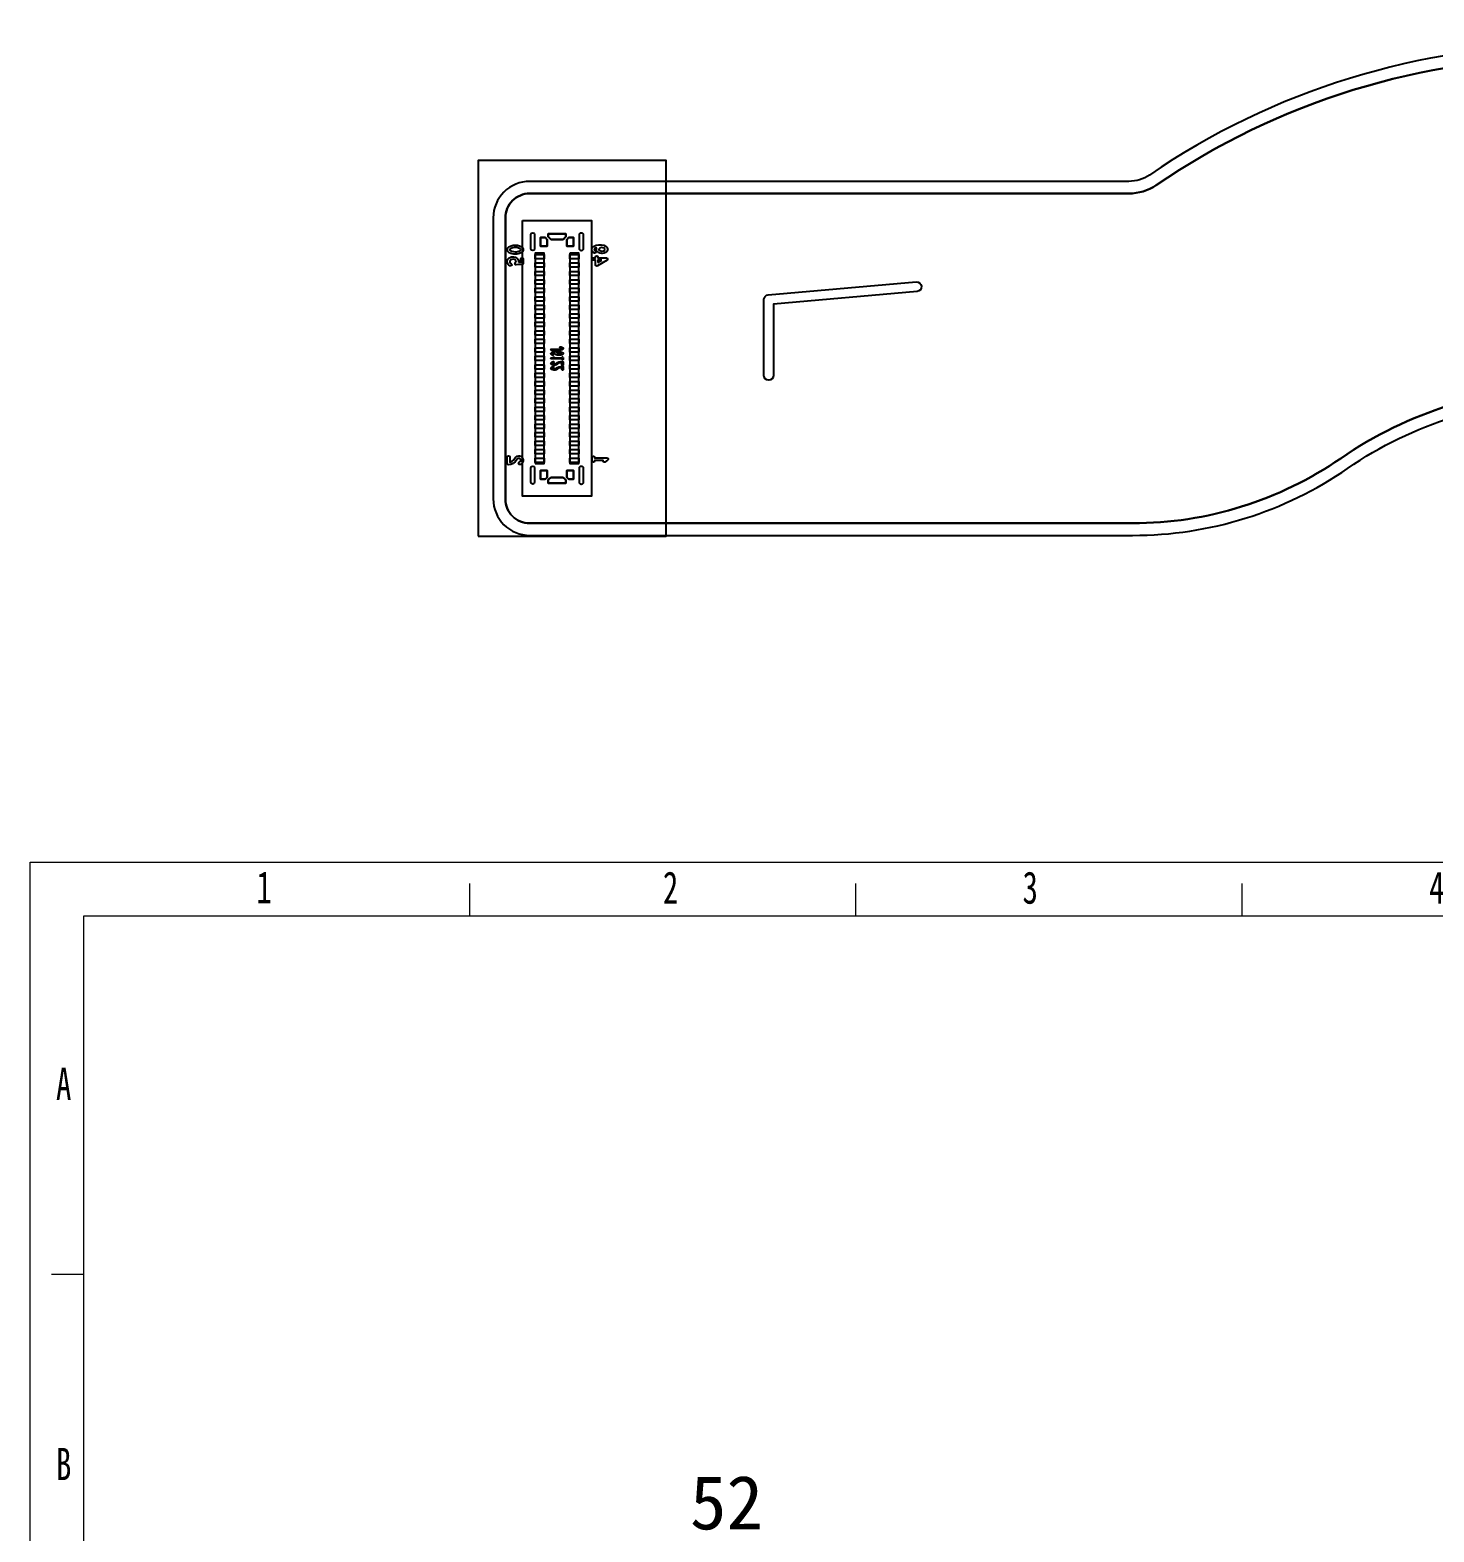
# Model space of a CAD drawing. Header units: millimetres. Extents: x 121 to 715, y 164 to 739.
# Drawn here: x 120.8 to 381.7, y 459.8 to 739 of the extents above; entities that cross this region are included whole.
import ezdxf

# ---------------------------------------------------------------- set-up
doc = ezdxf.new("R2010")
doc.units = ezdxf.units.MM
for name, color, linetype in [('00点位图', 100, 'Continuous'), ('c_layer1', 2, 'Continuous'), ('gbr-dxf_layer0', 7, 'Continuous'), ('gbr-outline-dxf_layer1', 2, 'Continuous'), ('outline_layer0', 1, 'Continuous'), ('设计图框', 120, 'Continuous')]:
    doc.layers.add(name, color=color, linetype=linetype)
doc.layers.add('標示線', color=3, linetype='Continuous', lineweight=0)
doc.styles.add('SLDTEXTSTYLE1', font='TXT', dxfattribs={"width": 0.7})
doc.styles.get("Standard").update_dxf_attribs({"font": ''})
doc.styles.get('Standard').set_extended_font_data('SimSun')

# ---------------------------------------------------------------- blocks, each defined once
blk = doc.blocks.new('YHD点位图')
at = {"layer": '00点位图', "color": 4, "linetype": 'Continuous', "lineweight": 18}
for p, q in [((1662.8, 1236.33), (1662.8, 1446.33)), ((1662.8, 1446.33), (1959.8, 1446.33)), ((1703.67, 1441.33), (1703.67, 1444.33)), ((1739.55, 1441.33), (1739.55, 1444.33)), ((1775.43, 1441.33), (1775.43, 1444.33)), ((1667.8, 1241.33), (1667.8, 1441.33)), ((1667.8, 1441.33), (1954.8, 1441.33)), ((1667.8, 1407.99), (1664.8, 1407.99))]:
    blk.add_line(p, q, dxfattribs=at)
at = {"layer": '00点位图', "color": 4, "linetype": 'Continuous', "lineweight": 0, "char_height": 3, "attachment_point": 1, "style": 'SLDTEXTSTYLE1'}
for s, insert in [('1', (1683.84, 1445.48)), ('2', (1721.61, 1445.46)), ('3', (1755.03, 1445.46)), ('4', (1792.82, 1445.47)), ('A', (1665.21, 1427.21)), ('B', (1665.21, 1391.89))]:
    blk.add_mtext(s, dxfattribs=dict(at, insert=insert))

msp = doc.modelspace()

# ---------------------------------------------------------------- linework, layer by layer
msp.add_lwpolyline([(204.1, 644.95), (238.99, 644.95), (238.99, 714.73), (204.1, 714.73)], close=True)
at = {"layer": 'c_layer1'}
msp.add_line((226.34, 695.76), (227.07, 696.19), dxfattribs=at)
for points in [[(214.56, 700.99), (214.56, 698.33, -1), (213.88, 698.33), (213.88, 700.99, -1)], [(223.59, 700.98), (223.59, 698.33, -1), (222.9, 698.33), (222.9, 700.98, -1)], [(212.44, 698.09), (212.36, 697.87, -0.137533), (212.29, 697.77), (212.08, 697.59, -0.066396), (212.02, 697.56, -0.128617), (210.96, 697.31, -0.135549), (209.86, 697.59), (209.65, 697.77, -0.137545), (209.57, 697.87), (209.49, 698.09, -0.176865), (209.49, 698.25), (209.57, 698.48, -0.137533), (209.65, 698.58), (209.86, 698.75, -0.066396), (209.91, 698.78), (210.2, 698.91, -0.165297), (211.77, 698.9), (212.02, 698.78, -0.066364), (212.08, 698.75), (212.29, 698.58, -0.137724), (212.36, 698.48), (212.44, 698.25, -0.178228)], [(211.98, 698.17), (211.95, 698.26), (211.81, 698.38), (211.6, 698.47), (211.31, 698.55), (210.97, 698.57, 0.13067), (210.12, 698.38), (209.98, 698.26), (209.95, 698.17), (209.98, 698.08), (210.12, 697.97), (210.33, 697.87), (210.63, 697.8), (210.97, 697.77, 0.13067), (211.81, 697.97), (211.95, 698.08)], [(228.03, 696.22), (226.23, 695.16, -0.581113), (225.88, 695.36), (225.88, 696.19), (225.4, 696.19, -1), (225.4, 696.65), (225.88, 696.65), (225.88, 696.79, -1), (226.34, 696.79), (226.34, 696.65), (227.92, 696.65, -0.766334)], [(212.45, 659.02), (212.41, 658.79, -0.096713), (212.38, 658.71), (212.25, 658.51, -0.104837), (212.18, 658.44), (211.93, 658.27, -1), (211.68, 658.65), (211.89, 658.79, 0.302275), (211.94, 659.22), (211.82, 659.34, 0.270288), (211.37, 659.29), (210.98, 658.75, -0.056123), (210.95, 658.72), (210.66, 658.46, -0.085641), (210.59, 658.42), (210.17, 658.25, -0.060722), (210.12, 658.23), (209.74, 658.18, -0.460623), (209.48, 658.4), (209.48, 659.61, -1), (209.94, 659.61), (209.94, 658.67), (210.02, 658.68), (210.38, 658.83), (210.63, 659.05), (211.03, 659.6, -0.111816), (211.11, 659.66), (211.32, 659.78, -0.098326), (211.4, 659.8), (211.65, 659.83, -0.085905), (211.73, 659.83), (211.98, 659.77, -0.135816), (212.09, 659.71), (212.3, 659.51, -0.134162), (212.36, 659.41), (212.44, 659.13, -0.118708)], [(228.14, 659.03), (227.64, 658.69, -0.797505), (227.31, 658.99), (225.72, 658.99), (225.72, 658.88, -1), (225.27, 658.88), (225.27, 659.57, -1), (225.72, 659.57), (225.72, 659.45), (228.01, 659.45, -0.738896)], [(214.56, 657.61), (214.56, 654.93, -1), (213.88, 654.93), (213.88, 657.61, -1)], [(223.59, 657.61), (223.59, 654.88, -1), (222.9, 654.88), (222.9, 657.61, -1)]]:
    msp.add_lwpolyline(points, format="xyb", close=True, dxfattribs=at)
for points in [[(220.36, 701.13), (220.36, 700.55), (219.91, 700.09), (217.56, 700.09), (217.11, 700.55), (217.11, 701.13)], [(216.91, 700.09), (216.91, 698.83), (215.65, 698.83), (215.65, 700.41), (216.59, 700.41)], [(221.82, 700.41), (221.82, 698.83), (220.56, 698.83), (220.56, 700.09), (220.87, 700.41)], [(227.67, 698.25), (227.64, 698.32), (227.53, 698.43), (227.27, 698.54), (226.99, 698.59), (226.7, 698.46), (226.56, 698.34), (226.52, 698.23), (226.53, 698.16), (226.63, 698.07), (226.86, 697.95), (227.08, 697.91), (227.35, 697.96), (227.53, 698.04), (227.64, 698.15)], [(216.37, 697.29), (216.37, 696.49), (214.65, 696.49), (214.65, 697.29)], [(216.37, 695.72), (216.37, 694.92), (214.65, 694.92), (214.65, 695.72)], [(222.81, 697.29), (222.81, 696.49), (221.1, 696.49), (221.1, 697.29)], [(222.81, 695.72), (222.81, 694.92), (221.1, 694.92), (221.1, 695.72)], [(216.37, 694.14), (216.37, 693.34), (214.65, 693.34), (214.65, 694.14)], [(216.37, 692.56), (216.37, 691.76), (214.65, 691.76), (214.65, 692.56)], [(222.81, 694.14), (222.81, 693.34), (221.1, 693.34), (221.1, 694.14)], [(222.81, 692.56), (222.81, 691.76), (221.1, 691.76), (221.1, 692.56)], [(216.37, 690.99), (216.37, 690.19), (214.65, 690.19), (214.65, 690.99)], [(222.81, 690.99), (222.81, 690.19), (221.1, 690.19), (221.1, 690.99)], [(216.37, 689.41), (216.37, 688.61), (214.65, 688.61), (214.65, 689.41)], [(216.37, 687.83), (216.37, 687.03), (214.65, 687.03), (214.65, 687.83)], [(222.81, 689.41), (222.81, 688.61), (221.1, 688.61), (221.1, 689.41)], [(222.81, 687.83), (222.81, 687.03), (221.1, 687.03), (221.1, 687.83)], [(216.37, 686.25), (216.37, 685.45), (214.65, 685.45), (214.65, 686.25)], [(216.37, 684.68), (216.37, 683.88), (214.65, 683.88), (214.65, 684.68)], [(222.81, 686.25), (222.81, 685.45), (221.1, 685.45), (221.1, 686.25)], [(222.81, 684.68), (222.81, 683.88), (221.1, 683.88), (221.1, 684.68)], [(216.37, 683.1), (216.37, 682.3), (214.65, 682.3), (214.65, 683.1)], [(216.37, 681.52), (216.37, 680.72), (214.65, 680.72), (214.65, 681.52)], [(222.81, 683.1), (222.81, 682.3), (221.1, 682.3), (221.1, 683.1)], [(222.81, 681.52), (222.81, 680.72), (221.1, 680.72), (221.1, 681.52)], [(216.37, 679.94), (216.37, 679.14), (214.65, 679.14), (214.65, 679.94)], [(216.37, 678.37), (216.37, 677.57), (214.65, 677.57), (214.65, 678.37)], [(222.81, 679.94), (222.81, 679.14), (221.1, 679.14), (221.1, 679.94)], [(222.81, 678.37), (222.81, 677.57), (221.1, 677.57), (221.1, 678.37)], [(216.37, 676.79), (216.37, 675.99), (214.65, 675.99), (214.65, 676.79)], [(222.81, 676.79), (222.81, 675.99), (221.1, 675.99), (221.1, 676.79)], [(216.37, 675.21), (216.37, 674.41), (214.65, 674.41), (214.65, 675.21)], [(216.37, 673.64), (216.37, 672.83), (214.65, 672.83), (214.65, 673.64)], [(222.81, 675.21), (222.81, 674.41), (221.1, 674.41), (221.1, 675.21)], [(222.81, 673.64), (222.81, 672.83), (221.1, 672.83), (221.1, 673.64)], [(216.37, 672.06), (216.37, 671.26), (214.65, 671.26), (214.65, 672.06)], [(216.37, 670.48), (216.37, 669.68), (214.65, 669.68), (214.65, 670.48)], [(222.81, 672.06), (222.81, 671.26), (221.1, 671.26), (221.1, 672.06)], [(222.81, 670.48), (222.81, 669.68), (221.1, 669.68), (221.1, 670.48)], [(216.37, 668.9), (216.37, 668.1), (214.65, 668.1), (214.65, 668.9)], [(216.37, 667.33), (216.37, 666.52), (214.65, 666.52), (214.65, 667.33)], [(222.81, 668.9), (222.81, 668.1), (221.1, 668.1), (221.1, 668.9)], [(222.81, 667.33), (222.81, 666.52), (221.1, 666.52), (221.1, 667.33)], [(216.37, 665.75), (216.37, 664.95), (214.65, 664.95), (214.65, 665.75)], [(222.81, 665.75), (222.81, 664.95), (221.1, 664.95), (221.1, 665.75)], [(216.37, 664.17), (216.37, 663.37), (214.65, 663.37), (214.65, 664.17)], [(216.37, 662.59), (216.37, 661.79), (214.65, 661.79), (214.65, 662.59)], [(222.81, 664.17), (222.81, 663.37), (221.1, 663.37), (221.1, 664.17)], [(222.81, 662.59), (222.81, 661.79), (221.1, 661.79), (221.1, 662.59)], [(216.37, 661.02), (216.37, 660.22), (214.65, 660.22), (214.65, 661.02)], [(216.37, 659.44), (216.37, 658.64), (214.65, 658.64), (214.65, 659.44)], [(222.81, 661.02), (222.81, 660.22), (221.1, 660.22), (221.1, 661.02)], [(222.81, 659.44), (222.81, 658.64), (221.1, 658.64), (221.1, 659.44)], [(216.91, 657.1), (216.91, 655.84), (216.59, 655.52), (215.65, 655.52), (215.65, 657.1)], [(221.82, 657.1), (221.82, 655.52), (220.87, 655.52), (220.56, 655.84), (220.56, 657.1)], [(220.36, 655.39), (220.36, 654.8), (217.11, 654.8), (217.11, 655.39), (217.56, 655.84), (219.91, 655.84)]]:
    msp.add_lwpolyline(points, close=True, dxfattribs=at)
for points in [[(226.14, 698.53), (225.85, 698.42), (225.68, 698.28), (225.64, 698.19), (225.68, 698.09), (225.85, 697.93, -1), (225.54, 697.6), (225.33, 697.8, -0.117365), (225.27, 697.89), (225.18, 698.12, -0.176865), (225.18, 698.27), (225.27, 698.5, -0.139086), (225.34, 698.6), (225.59, 698.8, -0.078965), (225.65, 698.84), (226.03, 698.98, -0.055217), (226.08, 698.99), (226.49, 699.05), (226.99, 699.05), (227.36, 698.99, -0.064938), (227.42, 698.98), (227.76, 698.83, -0.099658), (227.83, 698.78), (228, 698.61, -0.096283), (228.05, 698.54), (228.13, 698.34, -0.189469), (228.13, 698.17)], [(228.13, 698.17), (228.05, 697.94, -0.107275), (228, 697.86), (227.83, 697.69, -0.094164), (227.76, 697.64), (227.51, 697.53, -0.06656), (227.45, 697.51), (227.12, 697.45, -0.092117), (227.03, 697.45), (226.74, 697.51, -0.065953), (226.68, 697.53), (226.39, 697.67, -0.088933), (226.33, 697.72), (226.16, 697.89, -0.282779), (226.14, 698.53)], [(212.45, 696.43), (212.45, 695.65, -0.39319), (212.24, 695.43), (211.15, 695.34, -0.624458), (210.94, 695.69), (211.09, 695.92), (211.11, 696.03), (211.09, 696.12), (210.98, 696.26), (210.84, 696.35), (210.58, 696.4), (210.31, 696.37), (210.1, 696.27, 0.305347), (209.97, 695.82), (210.05, 695.69), (210.23, 695.55, -1), (209.94, 695.19), (209.73, 695.36, -0.083487), (209.68, 695.42), (209.55, 695.62, -0.101064), (209.52, 695.7), (209.48, 695.96, -0.121427), (209.49, 696.07), (209.57, 696.33, -0.097929), (209.61, 696.4), (209.78, 696.6, -0.106483), (209.86, 696.66), (210.15, 696.8, -0.093881), (210.23, 696.83), (210.57, 696.86, -0.064119), (210.63, 696.85), (210.96, 696.8, -0.109161), (211.05, 696.76), (211.26, 696.62, -0.071734), (211.31, 696.57), (211.48, 696.37, -0.123068), (211.53, 696.27), (211.57, 696.07, -0.104668), (211.57, 695.98), (211.54, 695.83)], [(211.54, 695.83), (212, 695.87), (212, 696.43, -1), (212.45, 696.43)], [(219.86, 679.76), (219.79, 679.66, -0.147813), (219.08, 679.46), (217.7, 679.46, -1), (217.7, 679.69), (219.07, 679.69, 0.140008), (219.61, 679.82)], [(217.86, 678.84), (217.98, 678.8, -1), (217.91, 678.58), (217.74, 678.64, -0.13931), (217.69, 678.67), (217.62, 678.75, -0.288602), (217.6, 678.87), (217.63, 678.95, -0.187225), (218.13, 679.16), (218.84, 679.22), (219.2, 679.2), (219.5, 679.16, -0.060017), (219.53, 679.15), (219.74, 679.07, -0.143036), (219.79, 679.03), (219.86, 678.94)], [(219.86, 678.94, -0.35254), (219.85, 678.8), (219.78, 678.72, -0.128419), (219.11, 678.55, -0.137235), (218.44, 678.71), (218.37, 678.79, -0.454983), (218.39, 678.96)], [(218.62, 678.87, 0.126348), (219.11, 678.78), (219.3, 678.79), (219.49, 678.83), (219.6, 678.88)], [(219.61, 679.82), (219.52, 679.87), (219.32, 679.92, -1), (219.38, 680.14)], [(219.38, 680.14, -0.181051), (219.85, 679.9, -0.35261), (219.86, 679.76)], [(219.88, 678.11), (219.88, 677.83, -1.104017), (219.65, 677.86), (217.7, 677.86, -0.856511), (217.67, 678.08), (218.08, 678.22, -0.577204), (218.23, 678.08), (219.65, 678.08)], [(219.65, 677.17, 0.168572), (218.59, 676.78, -0.217828), (217.73, 676.81, -0.647439), (217.81, 677.31), (218.01, 677.38, -1), (218.08, 677.16), (217.9, 677.1), (217.83, 677.05)], [(219.65, 676.26, 0.168572), (218.59, 675.86, -0.217828), (217.73, 675.9, -0.647439), (217.81, 676.4), (218.01, 676.46, -1), (218.08, 676.25), (217.9, 676.18), (217.83, 676.14)], [(217.83, 677.04), (217.85, 677.01, 0.205157), (218.48, 676.98), (218.83, 677.21), (219.07, 677.31, -0.054098), (219.09, 677.32), (219.45, 677.39), (219.75, 677.41, -0.438296), (219.88, 677.29)], [(217.83, 676.13), (217.85, 676.09, 0.205157), (218.48, 676.06), (218.83, 676.29), (219.07, 676.39, -0.054098), (219.09, 676.4), (219.45, 676.47), (219.75, 676.49, -0.438296), (219.88, 676.38)], [(219.88, 677.29), (219.88, 676.81, -1), (219.65, 676.81), (219.65, 677.17)], [(219.88, 676.38), (219.88, 675.9, -1), (219.65, 675.9), (219.65, 676.26)]]:
    msp.add_lwpolyline(points, format="xyb", dxfattribs=at)
for points in [[(227.07, 696.19), (226.34, 696.19), (226.34, 695.76)], [(218.39, 678.96), (217.95, 678.88), (217.86, 678.84)], [(219.6, 678.88), (219.46, 678.93), (219.17, 678.98), (218.92, 678.99), (218.71, 678.92), (218.62, 678.87)]]:
    msp.add_lwpolyline(points, dxfattribs=at)
msp.add_arc((219.76, 678.11), 0.114, 0, 180, dxfattribs=at)
at = {"layer": 'gbr-dxf_layer0', "linetype": 'Continuous'}
for points in [[(206.88, 704.1), (206.88, 651.83, 0.414215), (213.64, 645.07), (325.72, 645.07, 0.152268), (365.68, 657.52, -0.152268), (406.91, 670.38), (431.7, 670.38, -0.101585), (460.28, 664.51, 0.145892), (500.19, 659.89), (580.72, 674.09, 0.41414), (586.2, 681.92), (577.13, 733.41, 0.414154), (569.29, 738.89), (489.42, 724.81, -0.144694), (485.61, 725.24, 0.100411), (431.7, 736.18), (406.91, 736.18, 0.151026), (328.84, 712.04, -0.151035), (325.02, 710.86), (213.64, 710.86, 0.414215)], [(257.17, 688.88, -0.389934), (258, 689.78), (285.49, 692.18, -1), (285.65, 690.39), (258.97, 688.05), (258.97, 674.8, -1), (257.17, 674.8)]]:
    msp.add_lwpolyline(points, format="xyb", close=True, dxfattribs=at)
for points in [[(212.34, 703.59), (225.13, 703.59), (225.13, 652.34), (212.34, 652.34)], [(217.11, 701.13), (217.11, 700.62), (217.63, 700.09), (219.83, 700.09), (220.36, 700.62), (220.36, 701.13)], [(215.65, 700.41), (215.65, 698.83), (216.91, 698.83), (216.91, 700.02), (216.52, 700.41)], [(220.56, 700.02), (220.56, 698.83), (221.82, 698.83), (221.82, 700.41), (220.94, 700.41)], [(214.65, 658.41), (216.37, 658.41), (216.37, 697.52), (214.65, 697.52)], [(221.1, 697.52), (221.1, 658.41), (222.81, 658.41), (222.81, 697.52)], [(215.65, 657.1), (215.65, 655.52), (216.52, 655.52), (216.91, 655.91), (216.91, 657.1)], [(220.56, 657.1), (220.56, 655.91), (220.94, 655.52), (221.82, 655.52), (221.82, 657.1)], [(217.11, 655.32), (217.11, 654.8), (220.36, 654.8), (220.36, 655.32), (219.84, 655.84), (217.63, 655.84)]]:
    msp.add_lwpolyline(points, close=True, dxfattribs=at)
at = {"layer": 'gbr-outline-dxf_layer1', "linetype": 'Continuous'}
msp.add_lwpolyline([(209.13, 704.1), (209.13, 651.83, 0.414215), (213.64, 647.32), (325.72, 647.32, 0.152268), (364.39, 659.38, -0.152268), (406.91, 672.63), (431.7, 672.63, -0.101585), (461.17, 666.58, 0.145892), (499.8, 662.11), (580.33, 676.31, 0.414233), (583.98, 681.53), (574.91, 733.02, 0.414154), (569.69, 736.67), (489.81, 722.59, -0.144694), (484.74, 723.16, 0.100411), (431.7, 733.92), (406.91, 733.92, 0.151026), (330.11, 710.18, -0.151038), (325.02, 708.61), (213.64, 708.61, 0.414215)], format="xyb", close=True, dxfattribs=at)
at = {"layer": 'outline_layer0'}
msp.add_lwpolyline([(209.13, 704.1, -0.414215), (213.64, 708.61), (325.02, 708.61, 0.151039), (330.11, 710.18, -0.151026), (406.91, 733.92), (431.7, 733.92, -0.100411), (484.74, 723.16, 0.144704), (489.81, 722.59), (569.69, 736.67, -0.414203), (574.91, 733.02), (583.98, 681.53, -0.414289), (580.33, 676.31), (499.8, 662.11, -0.145893), (461.17, 666.58, 0.101585), (431.7, 672.63), (406.91, 672.63, 0.152268), (364.39, 659.38, -0.152268), (325.72, 647.32), (213.64, 647.32, -0.414215), (209.13, 651.83)], format="xyb", close=True, dxfattribs=at)

# ---------------------------------------------------------------- block references
at = {"layer": '设计图框', "xscale": 2, "yscale": 2, "zscale": 2}
msp.add_blockref('YHD点位图', (-3204.81, -2308.31), dxfattribs=at)

# ---------------------------------------------------------------- texts
at = {"layer": '標示線', "color": 1, "insert": (243.43, 460.15), "char_height": 10, "attachment_point": 7}
msp.add_mtext('52', dxfattribs=at)

doc.saveas('drawing.dxf')
